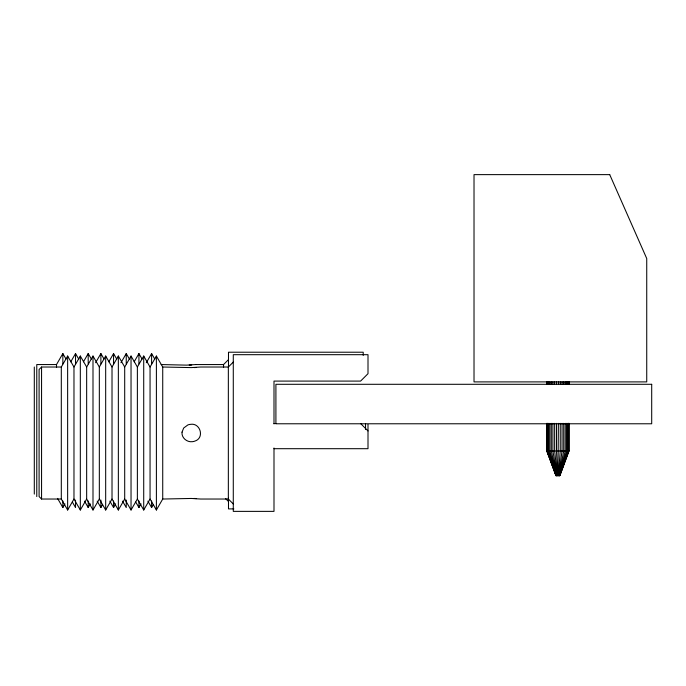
<?xml version="1.0" encoding="UTF-8"?>
<svg xmlns="http://www.w3.org/2000/svg" width="686" height="686" viewBox="0 0 686 686"><rect width="100%" height="100%" fill="white"/><g stroke="black" fill="none" stroke-linecap="round" stroke-linejoin="round"><path stroke-width="1.03" d="M555.977 475.664L546.802 450.985L546.819 423.348L546.845 450.985L555.986 475.664L559.836 475.664L569.011 450.985L569.011 423.348M557.992 475.664L558.378 423.348M558.31 475.664L560.248 450.985L560.248 423.348M558.627 475.664L562.048 450.985L562.048 423.348M558.918 475.664L563.729 450.985L563.729 423.348M559.176 475.664L565.238 450.985L565.238 423.348M559.407 475.664L566.542 450.985L566.542 423.348M559.587 475.664L567.596 450.985L567.596 423.348M559.725 475.664L568.377 450.985L568.377 423.348M559.81 475.664L568.848 450.985L568.848 423.348M56.509 367.542L56.509 364.558L62.846 353.573L66.019 359.061M61.303 367.019L67.64 356.043L73.977 367.019L73.977 499.031L67.64 510.007L61.303 499.031L61.303 367.019L41.563 367.019L39.093 369.488L39.093 496.561L41.563 499.031L61.303 499.031M70.769 361.814L75.529 353.573L78.693 359.061M73.977 367.019L80.322 356.043L86.659 367.019L86.659 499.031L92.996 510.007L99.333 499.031L99.333 367.019L105.678 356.043L112.015 367.019L112.015 499.031L118.352 510.007L124.698 499.031L124.698 367.019L131.035 356.043L137.371 367.019L137.371 499.031L131.035 510.007L124.698 499.031M83.452 361.814L88.202 353.573L91.375 359.061M86.659 367.019L92.996 356.043L99.333 367.019M95.603 362.723L100.885 353.573L104.049 359.061M108.808 361.814L113.559 353.573L116.731 359.061M112.015 367.019L118.352 356.043L124.698 367.019M120.959 362.723L126.241 353.573L129.405 359.061M134.164 361.814L138.924 353.573L142.088 359.061M137.371 367.019L143.717 356.043L150.054 367.019L150.054 499.031L143.717 510.007L137.371 499.031M146.315 362.723L151.597 353.573L154.77 359.061M57.564 498.396L62.846 507.546L64.956 503.884M150.054 367.019L156.391 356.043L162.728 367.019L162.728 499.031L156.391 510.007L150.054 499.031M73.977 499.031L80.322 510.007L86.659 499.031M84.507 501.14L88.202 507.546L90.32 503.884M97.18 501.14L100.885 507.546L102.463 504.802M99.333 499.031L105.678 510.007L112.015 499.031M109.863 501.14L113.559 507.546L115.677 503.884M135.751 502.049L138.924 507.546L141.033 503.884M147.902 501.14L151.597 507.546L153.184 504.802M195.887 364.558L223.55 364.558L228.489 359.618M233.283 503.961L228.344 499.031L228.344 367.019L233.283 362.088M195.844 364.558L186.541 365.132L161.141 364.558M56.509 364.558L36.77 364.558L36.77 496.561M162.728 367.019L191.334 367.602L200.681 367.019L228.344 367.019M273.997 423.528L276.132 423.528M273.997 448.695L368.005 448.695L368.005 424.54M546.802 450.985L569.011 450.985M162.728 499.031L191.334 498.456L200.681 499.031L228.344 499.031M233.849 508.901L228.489 508.901L228.489 498.242M360.604 423.528L368.005 430.928M225.668 498.679L228.489 501.5M122.545 501.14L126.241 507.546L126.241 500.068M72.356 502.049L75.529 507.546L75.529 500.068M556.046 475.664L547.162 450.985L547.162 423.348M556.149 475.664L547.788 450.985L547.788 423.348M556.312 475.664L548.706 450.985L548.706 423.348M556.518 475.664L549.889 450.985L549.889 423.348M556.758 475.664L551.304 450.985L551.304 423.348M557.041 475.664L552.907 450.985L552.907 423.348M557.341 475.664L554.657 450.985L554.657 423.348M557.658 475.664L556.5 450.985L556.5 423.348M569.011 381.896L569.011 384.023M568.848 381.896L568.848 384.023M568.377 381.896L568.377 384.023M567.596 381.896L567.596 384.023M566.542 381.896L566.542 384.023M565.238 381.896L565.238 384.023M563.729 381.896L563.729 384.023M562.048 381.896L562.048 384.023M560.248 381.896L560.248 384.023M558.378 381.896L558.378 384.023M556.5 381.896L556.5 384.023M554.657 381.896L554.657 384.023M552.907 381.896L552.907 384.023M551.304 381.896L551.304 384.023M549.889 381.896L549.889 384.023M548.706 381.896L548.706 384.023M547.788 381.896L547.788 384.023M547.162 381.896L547.162 384.023M365.535 423.699L365.535 429.427M363.211 355.382L363.211 352.218L228.489 352.218L228.489 367.139M273.997 423.922L273.997 381.09L360.604 381.09L368.005 373.681L368.005 354.688L233.283 354.688L233.283 511.37L273.997 511.37L273.997 448.009M223.55 364.558L223.55 367.542M156.391 356.043L156.391 510.007M151.597 353.573L151.597 363.889M151.597 501.012L151.597 507.546M143.717 356.043L143.717 510.007M138.924 353.573L138.924 363.889M138.924 501.012L138.924 507.546M131.035 356.043L131.035 510.007M126.241 353.573L126.241 363.889M118.352 356.043L118.352 510.007M113.559 353.573L113.559 363.889M113.559 501.012L113.559 507.546M105.678 356.043L105.678 510.007M100.885 353.573L100.885 363.889M100.885 500.068L100.885 507.546M92.996 356.043L92.996 510.007M88.202 353.573L88.202 363.889M88.202 501.012L88.202 507.546M80.322 356.043L80.322 510.007M75.529 353.573L75.529 363.889M67.64 356.043L67.64 510.007M62.846 353.573L62.846 363.889M62.846 501.012L62.846 507.546M41.563 367.019L41.563 499.031M34.3 367.019L34.3 494.092M194.009 498.465A9.664 1.003 0.4 0 1 196.522 498.602M196.522 367.456A9.664 1.003 -0.4 0 1 194.009 367.585M191.728 364.986A9.664 1.003 -0.4 0 1 189.216 365.115M546.845 381.896L546.845 384.023L546.845 381.896M182.03 432.154C181.327 437.702 186.875 442.376 192.209 441.698A10.067 9.981 -0.1 0 0 194.781 441.124C204.805 438.165 200.458 422.55 190.468 424.351A10.05 9.964 -0.1 0 0 187.887 424.926L183.677 428.021L182.03 432.154M609.725 174.63L474.017 174.63L474.017 381.896L646.735 381.896L646.735 258.528L609.725 174.63M651.7 384.297L275.909 384.297L275.909 423.776L651.7 423.776L651.7 384.297"/></g></svg>
